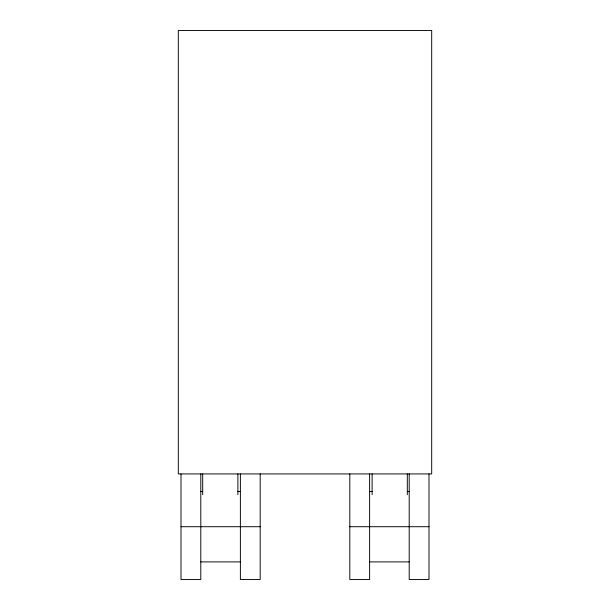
<?xml version="1.0" encoding="UTF-8"?>
<svg xmlns="http://www.w3.org/2000/svg" width="610" height="610" viewBox="0 0 610 610"><rect width="100%" height="100%" fill="white"/><g stroke="black" fill="none" stroke-linecap="round" stroke-linejoin="round"><path stroke-width="0.91" d="M200.797 491.523L202.68 491.523M237.557 491.523L240.386 491.523M369.614 491.523L372.443 491.523M407.32 491.523L409.203 491.523M181.002 526.712L260.188 526.712M349.812 526.712L428.998 526.712M200.797 561.901L240.386 561.901M369.614 561.901L409.203 561.901M428.998 473.924L428.998 579.5L409.203 579.5L409.203 473.924M407.312 473.924L407.312 494.664M372.115 473.924L372.115 494.664M369.614 473.924L369.614 579.5L349.812 579.5L349.812 473.924M260.188 473.924L260.188 579.5L240.386 579.5L240.386 473.924M237.885 473.924L237.885 494.664M202.688 473.924L202.688 494.664M200.797 473.924L200.797 579.5L181.002 579.5L181.002 473.924M431.689 30.5L178.311 30.5L178.311 473.924L431.689 473.924L431.689 30.5"/></g></svg>
